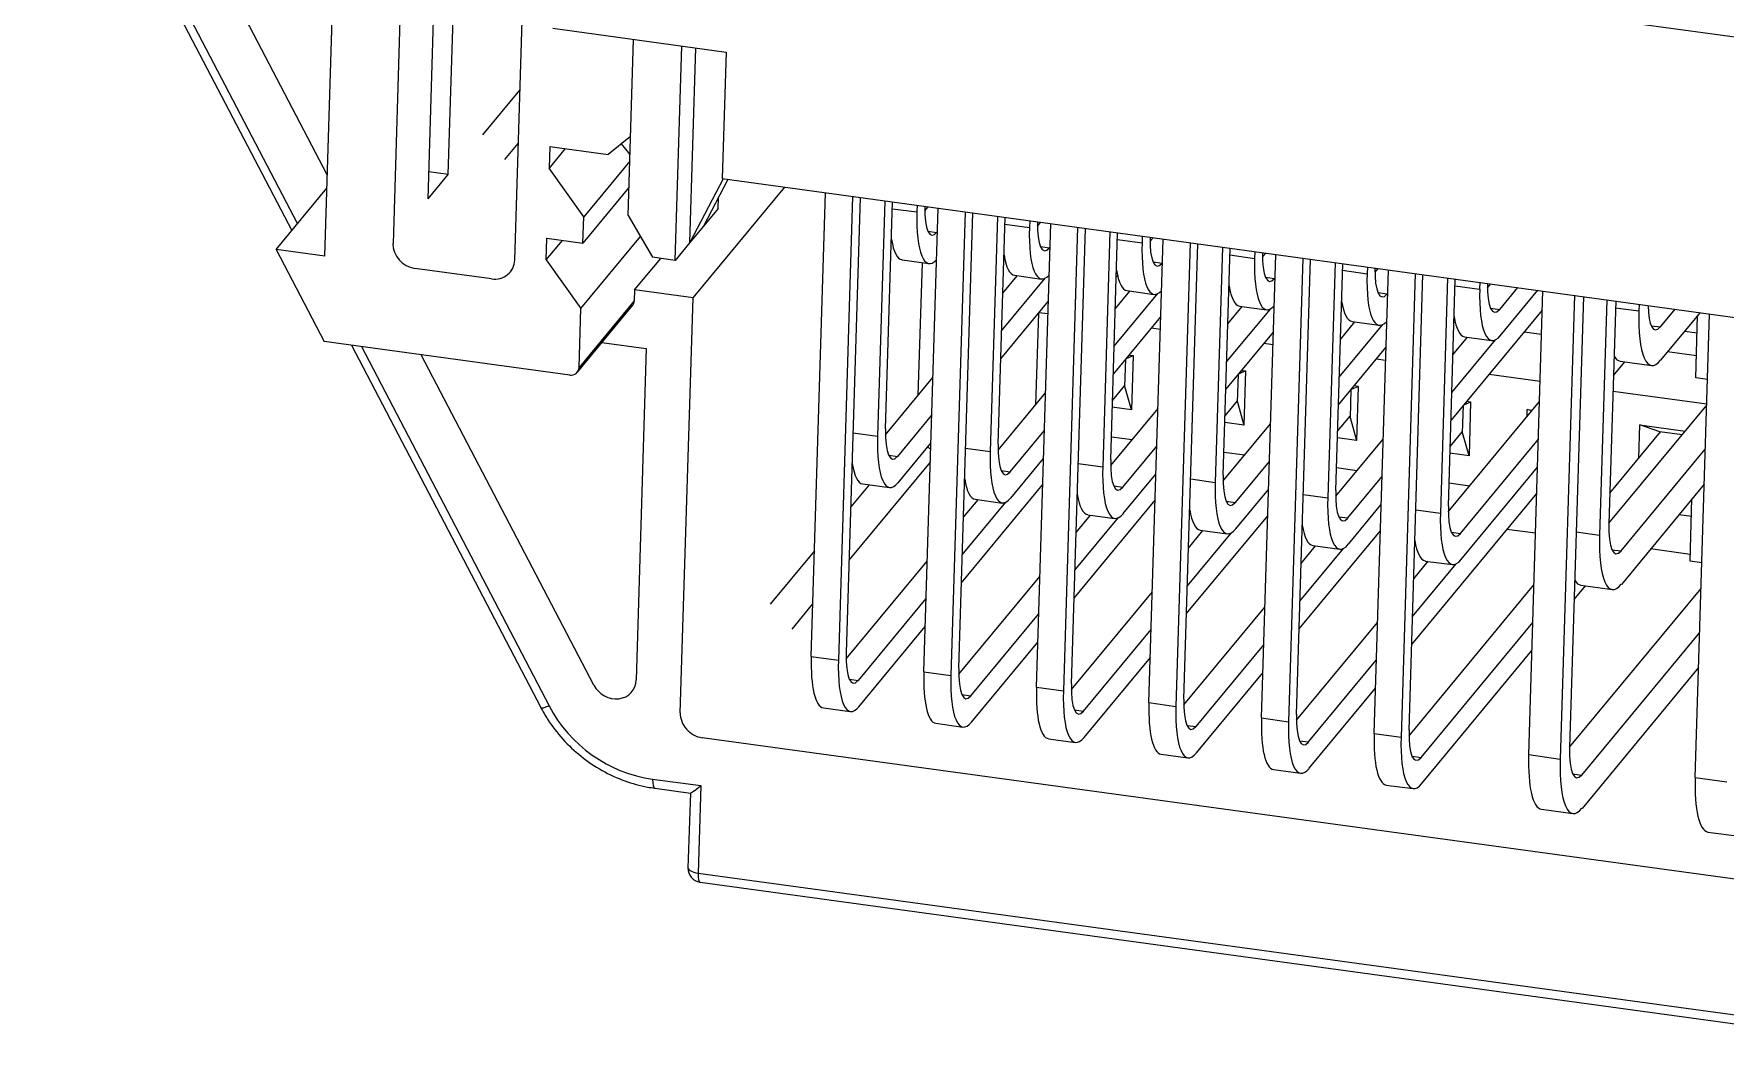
# Model space of a CAD drawing. Header units: millimetres. Extents: x 973 to 1237, y 285 to 472.
# Drawn here: x 1111.55 to 1122.34, y 331.05 to 337.58 of the extents above; entities that cross this region are included whole.
import ezdxf

# ---------------------------------------------------------------- set-up
doc = ezdxf.new("R2010")
doc.units = ezdxf.units.MM
for name, color, linetype, true_color in [('3', 7, 'Continuous', 0xffffff), ('6', 7, 'Continuous', 0xffffff), ('7', 7, 'Continuous', 0xffffff)]:
    doc.layers.add(name, color=color, linetype=linetype, true_color=true_color)

msp = doc.modelspace()

# ---------------------------------------------------------------- linework, layer by layer
at = {"layer": '3', "color": 7, "linetype": 'Continuous', "lineweight": 18}
for p, q in [((1114.064, 336.53), (1114.191, 340.641)), ((1113.967, 340.371), (1113.841, 336.246)), ((1111.548, 339.479), (1113.194, 336.328)), ((1113.405, 336.166), (1113.504, 339.371)), ((1114.193, 336.686), (1114.273, 339.292)), ((1113.421, 336.684), (1112.212, 339)), ((1114.665, 337.739), (1114.616, 336.14)), ((1115.356, 336.929), (1115.214, 336.814)), ((1114.841, 336.865), (1114.836, 336.726)), ((1114.94, 336.852), (1114.836, 336.726)), ((1114.841, 336.865), (1115.214, 336.814)), ((1114.193, 336.686), (1114.07, 336.703)), ((1115.058, 336.416), (1114.836, 336.726)), ((1115.352, 336.771), (1115.058, 336.416)), ((1113.095, 336.208), (1113.419, 336.599)), ((1114.064, 336.53), (1114.193, 336.686)), ((1115.346, 336.604), (1115.052, 336.248)), ((1115.756, 335.898), (1116.341, 336.605)), ((1115.052, 336.248), (1115.058, 336.416)), ((1114.818, 336.141), (1114.823, 336.28)), ((1114.818, 336.141), (1114.922, 336.266)), ((1114.823, 336.28), (1115.052, 336.248)), ((1115.04, 335.83), (1115.42, 336.29)), ((1113.095, 336.208), (1113.402, 335.621)), ((1113.405, 336.166), (1113.095, 336.208)), ((1115.382, 335.949), (1115.549, 336.151)), ((1114.468, 336.02), (1113.98, 336.087)), ((1114.818, 336.141), (1115.04, 335.83)), ((1117.193, 335.277), (1117.219, 336.123)), ((1115.382, 335.949), (1115.38, 335.879)), ((1115.756, 335.898), (1115.382, 335.949)), ((1118.466, 336.035), (1118.457, 336.036)), ((1119.184, 335.936), (1119.175, 335.938)), ((1115.017, 335.424), (1115.369, 335.849)), ((1115.028, 335.454), (1115.04, 335.83)), ((1115.674, 333.25), (1115.756, 335.898)), ((1119.903, 335.838), (1119.894, 335.839)), ((1117.96, 335.801), (1117.942, 335.216)), ((1118.02, 335.796), (1117.963, 335.803)), ((1120.621, 335.74), (1120.612, 335.741)), ((1121.169, 335.812), (1121.176, 335.811)), ((1122.155, 335.388), (1122.167, 335.786)), ((1114.969, 335.406), (1113.402, 335.621)), ((1115.174, 335.614), (1115.457, 335.575)), ((1118.738, 335.697), (1118.681, 335.705)), ((1121.171, 335.664), (1121.059, 335.68)), ((1122.085, 335.687), (1122.164, 335.676)), ((1113.575, 335.597), (1114.783, 333.284)), ((1115.122, 333.427), (1114.021, 335.536)), ((1115.457, 335.575), (1115.392, 333.46)), ((1118.512, 335.332), (1118.518, 335.508)), ((1118.521, 335.512), (1118.564, 335.531)), ((1118.539, 335.534), (1118.564, 335.531)), ((1118.564, 335.531), (1118.553, 335.185)), ((1119.457, 335.599), (1119.399, 335.607)), ((1120.175, 335.5), (1120.117, 335.508)), ((1122.159, 335.529), (1121.975, 335.554)), ((1119.23, 335.234), (1119.236, 335.41)), ((1119.282, 335.432), (1119.24, 335.414)), ((1119.258, 335.436), (1119.282, 335.432)), ((1119.282, 335.432), (1119.271, 335.087)), ((1121.162, 335.365), (1120.836, 335.41)), ((1118.506, 335.333), (1118.512, 335.332)), ((1118.553, 335.185), (1118.512, 335.332)), ((1119.954, 335.311), (1119.949, 335.136)), ((1119.958, 335.316), (1120, 335.334)), ((1120, 335.334), (1119.976, 335.337)), ((1120, 335.334), (1119.989, 334.988)), ((1122.225, 335.22), (1121.627, 335.302)), ((1122.23, 335.378), (1122.155, 335.388)), ((1118.553, 335.185), (1118.431, 335.202)), ((1119.225, 335.235), (1119.23, 335.234)), ((1119.23, 335.234), (1119.271, 335.087)), ((1120.667, 335.037), (1120.672, 335.213)), ((1120.676, 335.217), (1120.718, 335.236)), ((1120.694, 335.239), (1120.718, 335.236)), ((1120.718, 335.236), (1120.708, 334.89)), ((1121.079, 335.142), (1121.08, 335.186)), ((1121.108, 335.177), (1121.08, 335.186)), ((1121.08, 335.186), (1121.112, 335.182)), ((1119.271, 335.087), (1119.15, 335.103)), ((1119.949, 335.136), (1119.943, 335.137)), ((1119.949, 335.136), (1119.989, 334.988)), ((1121.792, 334.876), (1121.799, 335.088)), ((1121.799, 335.088), (1122.088, 335.048)), ((1121.925, 335.044), (1121.799, 335.088)), ((1118.425, 335.012), (1118.558, 334.994)), ((1119.989, 334.988), (1119.868, 335.005)), ((1120.661, 335.038), (1120.667, 335.037)), ((1120.708, 334.89), (1120.667, 335.037)), ((1122.068, 335.025), (1121.925, 335.044)), ((1121.925, 335.044), (1121.925, 335.036)), ((1119.144, 334.914), (1119.276, 334.896)), ((1120.708, 334.89), (1120.586, 334.907)), ((1119.862, 334.816), (1119.994, 334.797)), ((1120.58, 334.717), (1120.713, 334.699)), ((1121.133, 334.642), (1121.14, 334.641)), ((1122.119, 334.218), (1122.131, 334.616)), ((1122.049, 334.516), (1122.128, 334.505)), ((1121.132, 334.396), (1120.95, 334.421)), ((1122.12, 334.261), (1121.866, 334.296)), ((1122.194, 334.207), (1122.119, 334.218)), ((1123.973, 331.974), (1115.814, 333.091)), ((1115.511, 332.769), (1115.738, 332.737)), ((1115.738, 332.738), (1115.723, 332.261)), ((1115.801, 332.169), (1123.96, 331.052))]:
    msp.add_line(p, q, dxfattribs=at)
at = {"layer": '3', "color": 155, "linetype": 'Continuous', "lineweight": 13}
for p, q in [((1111.602, 339.49), (1113.23, 336.372)), ((1114.414, 336.94), (1114.65, 337.224)), ((1114.554, 336.781), (1114.639, 336.884)), ((1115.38, 335.879), (1115.028, 335.454)), ((1113.639, 335.588), (1114.837, 333.295)), ((1116.752, 334.224), (1117.27, 334.85)), ((1116.879, 334.706), (1116.762, 334.564)), ((1116.531, 334.285), (1116.248, 333.943)), ((1116.388, 333.784), (1116.52, 333.945)), ((1115.497, 332.827), (1115.804, 332.785)), ((1115.804, 332.785), (1115.787, 332.227)), ((1115.787, 332.227), (1123.947, 331.11))]:
    msp.add_line(p, q, dxfattribs=at)
at = {"layer": '3', "color": 7, "linetype": 'Continuous', "lineweight": 18}
msp.add_arc((1115.813, 332.258), 0.09, 178.2385, 262.2023, dxfattribs=at)
for centre, major_axis, ratio, start_param, end_param in [((1113.984, 336.227), (0.116, -0.096), 0.893504, 3.748668, 5.319464), ((1114.473, 336.16), (0.116, -0.096), 0.893504, 5.319464, 6.890261), ((1115.323, 335.887), (0.0462, -0.0383), 0.893504, 6.283174, 6.890261), ((1114.97, 335.462), (-0.0462, 0.0383), 0.893504, 2.177872, 3.748668), ((1117.33, 335.057), (0.116, -0.096), 0.893504, 4.786302, 4.934914), ((1115.249, 333.48), (-0.116, 0.096), 0.893504, 1.130995, 3.748668), ((1115.818, 333.231), (-0.116, 0.096), 0.893504, 0.607075, 2.177872), ((1115.83, 332.816), (0.0923, 0.0781), 0.062442, 3.197738, 4.377045)]:
    msp.add_ellipse(centre, major_axis=major_axis, ratio=ratio, start_param=start_param, end_param=end_param, dxfattribs=at)
at = {"layer": '3', "color": 155, "linetype": 'Continuous', "lineweight": 13}
for centre, major_axis, ratio, start_param, end_param in [((1114.863, 333.326), (0.0798, 0.0417), 0.19119, 3.141617, 4.285591), ((1115.52, 333.579), (0.624, -0.517), 0.893504, 4.272587, 5.319464), ((1115.523, 332.858), (0.0122, 0.0892), 0.256172, 1.962269, 3.14184), ((1115.813, 332.258), (-0.09, 0.0028), 0.368819, 0.000018, 1.291581), ((1115.813, 332.258), (-0.0122, -0.0892), 0.256172, 5.103862, 6.283159)]:
    msp.add_ellipse(centre, major_axis=major_axis, ratio=ratio, start_param=start_param, end_param=end_param, dxfattribs=at)
at = {"layer": '3', "color": 7, "linetype": 'Continuous', "lineweight": 18}
msp.add_open_spline([(1114.783, 333.284), (1114.797, 333.258), (1114.838, 333.188), (1114.921, 333.079), (1115.038, 332.969), (1115.173, 332.878), (1115.316, 332.813), (1115.431, 332.781), (1115.495, 332.771), (1115.511, 332.769)], degree=3, knots=[0, 0, 0, 0, 0.094141, 0.266439, 0.439036, 0.611813, 0.78469, 0.948169, 1, 1, 1, 1], dxfattribs=at)
at = {"layer": '6', "color": 7, "linetype": 'Continuous', "lineweight": 18}
for p, q in [((1115.006, 338.579), (1123.855, 337.367)), ((1114.861, 337.62), (1115.967, 337.468)), ((1115.341, 336.425), (1115.375, 337.549)), ((1115.641, 336.138), (1115.683, 337.507)), ((1115.735, 336.252), (1115.774, 337.495)), ((1115.967, 337.468), (1115.942, 336.66)), ((1115.353, 336.815), (1115.298, 336.882)), ((1115.948, 336.659), (1115.735, 336.252)), ((1115.978, 336.655), (1115.821, 336.356)), ((1115.942, 336.66), (1122.809, 335.719)), ((1115.916, 336.47), (1115.918, 336.541)), ((1115.341, 336.425), (1115.497, 336.158)), ((1115.916, 336.47), (1115.821, 336.356)), ((1115.821, 336.356), (1115.735, 336.252)), ((1115.641, 336.138), (1115.497, 336.158)), ((1115.735, 336.252), (1115.641, 336.138))]:
    msp.add_line(p, q, dxfattribs=at)
at = {"layer": '7', "color": 7, "linetype": 'Continuous', "lineweight": 18}
for p, q in [((1116.51, 333.61), (1116.601, 336.569)), ((1116.774, 336.546), (1116.683, 333.586)), ((1116.734, 333.632), (1116.823, 336.539)), ((1116.979, 336.518), (1116.933, 335.016)), ((1116.984, 335.062), (1117.029, 336.511)), ((1117.185, 336.49), (1117.184, 336.447)), ((1117.235, 336.455), (1117.255, 336.48)), ((1117.228, 333.512), (1117.319, 336.471)), ((1117.492, 336.448), (1117.401, 333.488)), ((1117.452, 333.534), (1117.541, 336.441)), ((1117.698, 336.419), (1117.652, 334.918)), ((1117.703, 334.964), (1117.747, 336.413)), ((1117.904, 336.391), (1117.902, 336.348)), ((1117.947, 333.413), (1118.038, 336.373)), ((1117.953, 336.357), (1117.974, 336.382)), ((1117.312, 336.317), (1117.315, 336.32)), ((1118.21, 336.349), (1118.119, 333.39)), ((1118.17, 333.435), (1118.26, 336.342)), ((1118.416, 336.321), (1118.37, 334.82)), ((1118.421, 334.865), (1118.465, 336.314)), ((1118.622, 336.293), (1118.621, 336.25)), ((1118.665, 333.315), (1118.756, 336.274)), ((1118.671, 336.258), (1118.692, 336.283)), ((1118.031, 336.219), (1118.033, 336.222)), ((1118.928, 336.251), (1118.837, 333.291)), ((1118.888, 333.337), (1118.978, 336.244)), ((1119.134, 336.223), (1119.088, 334.721)), ((1119.139, 334.767), (1119.184, 336.216)), ((1119.34, 336.194), (1119.339, 336.151)), ((1119.383, 333.217), (1119.474, 336.176)), ((1119.39, 336.16), (1119.41, 336.185)), ((1119.647, 336.152), (1119.556, 333.193)), ((1117.089, 336.141), (1117.261, 336.118)), ((1117.807, 336.043), (1117.979, 336.019)), ((1118.749, 336.12), (1118.751, 336.123)), ((1119.607, 333.239), (1119.696, 336.146)), ((1119.853, 336.124), (1119.806, 334.623)), ((1119.857, 334.669), (1119.902, 336.118)), ((1120.059, 336.096), (1120.057, 336.053)), ((1120.102, 333.118), (1120.193, 336.078)), ((1120.108, 336.062), (1120.128, 336.087)), ((1120.365, 336.054), (1120.274, 333.095)), ((1120.325, 333.14), (1120.414, 336.047)), ((1117.725, 335.688), (1118.003, 336.024)), ((1117.732, 335.929), (1117.825, 336.04)), ((1118.451, 335.831), (1118.543, 335.942)), ((1118.525, 335.945), (1118.697, 335.921)), ((1119.467, 336.022), (1119.47, 336.025)), ((1120.571, 336.026), (1120.525, 334.525)), ((1120.576, 334.57), (1120.62, 336.019)), ((1120.777, 335.998), (1120.775, 335.955)), ((1120.826, 335.963), (1120.847, 335.988)), ((1120.904, 335.825), (1121.019, 335.965)), ((1120.907, 335.657), (1121.147, 335.947)), ((1121.089, 332.983), (1121.18, 335.943)), ((1117.719, 335.51), (1118.022, 335.876)), ((1118.443, 335.59), (1118.721, 335.926)), ((1119.161, 335.491), (1119.44, 335.827)), ((1119.169, 335.732), (1119.261, 335.844)), ((1119.243, 335.846), (1119.416, 335.823)), ((1120.186, 335.924), (1120.188, 335.926)), ((1121.381, 335.915), (1121.29, 332.955)), ((1121.438, 335.907), (1121.35, 333.028)), ((1121.587, 335.887), (1121.54, 334.385)), ((1121.644, 335.879), (1121.601, 334.458)), ((1121.793, 335.859), (1121.791, 335.815)), ((1121.929, 335.713), (1122.023, 335.827)), ((1118.438, 335.411), (1118.741, 335.777)), ((1119.88, 335.393), (1120.158, 335.729)), ((1119.887, 335.634), (1119.979, 335.745)), ((1119.962, 335.748), (1120.134, 335.724)), ((1120.593, 335.116), (1121.176, 335.821)), ((1122.183, 335.805), (1121.93, 335.501)), ((1122.152, 332.837), (1122.243, 335.797)), ((1119.156, 335.313), (1119.459, 335.679)), ((1120.598, 335.295), (1120.876, 335.631)), ((1120.605, 335.535), (1120.698, 335.647)), ((1120.68, 335.649), (1120.852, 335.626)), ((1119.874, 335.215), (1120.177, 335.581)), ((1121.63, 335.403), (1121.702, 335.491)), ((1121.672, 335.495), (1121.873, 335.467)), ((1116.984, 335.025), (1117.286, 335.39)), ((1117.702, 334.927), (1118.004, 335.292)), ((1118.433, 335.244), (1118.512, 335.34)), ((1118.421, 334.828), (1118.723, 335.193)), ((1119.151, 335.146), (1119.231, 335.242)), ((1120.575, 334.533), (1121.158, 335.237)), ((1121.601, 334.46), (1122.225, 335.214)), ((1117.062, 334.887), (1117.279, 335.149)), ((1119.139, 334.73), (1119.441, 335.095)), ((1119.869, 335.047), (1119.949, 335.144)), ((1117.065, 334.719), (1117.273, 334.971)), ((1117.78, 334.789), (1117.997, 335.051)), ((1119.857, 334.632), (1120.159, 334.997)), ((1120.587, 334.949), (1120.667, 335.045)), ((1120.653, 334.395), (1121.151, 334.996)), ((1121.607, 334.652), (1121.931, 335.043)), ((1117.783, 334.621), (1117.992, 334.873)), ((1118.498, 334.69), (1118.715, 334.953)), ((1121.678, 334.283), (1122.216, 334.933)), ((1118.501, 334.522), (1118.71, 334.774)), ((1119.217, 334.592), (1119.434, 334.854)), ((1119.935, 334.494), (1120.152, 334.756)), ((1120.656, 334.227), (1121.145, 334.818)), ((1116.838, 334.711), (1117.01, 334.688)), ((1117.469, 334.08), (1117.986, 334.705)), ((1119.22, 334.424), (1119.428, 334.676)), ((1120.342, 333.686), (1121.14, 334.65)), ((1122.209, 334.71), (1121.68, 334.07)), ((1117.474, 334.258), (1117.752, 334.594)), ((1117.482, 334.499), (1117.574, 334.61)), ((1117.556, 334.613), (1117.728, 334.589)), ((1118.187, 333.981), (1118.705, 334.607)), ((1119.938, 334.326), (1120.146, 334.578)), ((1118.192, 334.16), (1118.47, 334.496)), ((1118.2, 334.401), (1118.292, 334.512)), ((1118.274, 334.514), (1118.447, 334.491)), ((1118.905, 333.883), (1119.423, 334.508)), ((1118.911, 334.061), (1119.189, 334.397)), ((1118.918, 334.302), (1119.01, 334.414)), ((1118.993, 334.416), (1119.165, 334.393)), ((1119.623, 333.785), (1120.141, 334.41)), ((1119.636, 334.204), (1119.729, 334.315)), ((1119.711, 334.318), (1119.883, 334.294)), ((1116.733, 333.595), (1117.25, 334.219)), ((1119.629, 333.963), (1119.907, 334.299)), ((1120.355, 334.105), (1120.447, 334.217)), ((1120.429, 334.219), (1120.602, 334.196)), ((1117.452, 333.497), (1117.968, 334.121)), ((1120.347, 333.865), (1120.625, 334.201)), ((1118.17, 333.398), (1118.687, 334.023)), ((1120.325, 333.103), (1121.122, 334.066)), ((1121.35, 333.03), (1122.189, 334.043)), ((1121.379, 333.973), (1121.451, 334.061)), ((1121.421, 334.065), (1121.622, 334.037)), ((1116.811, 333.457), (1117.243, 333.979)), ((1118.888, 333.3), (1119.405, 333.924)), ((1116.814, 333.289), (1117.237, 333.8)), ((1117.529, 333.359), (1117.961, 333.88)), ((1118.247, 333.26), (1118.679, 333.782)), ((1119.606, 333.202), (1120.123, 333.826)), ((1120.402, 332.965), (1121.115, 333.826)), ((1117.532, 333.191), (1117.956, 333.702)), ((1118.966, 333.162), (1119.398, 333.684)), ((1121.427, 332.853), (1122.18, 333.762)), ((1118.251, 333.092), (1118.674, 333.604)), ((1119.684, 333.064), (1120.116, 333.585)), ((1120.405, 332.797), (1121.109, 333.647)), ((1118.969, 332.994), (1119.392, 333.505)), ((1122.173, 333.539), (1121.429, 332.64)), ((1119.687, 332.896), (1120.11, 333.407)), ((1116.587, 333.281), (1116.759, 333.258)), ((1117.305, 333.183), (1117.478, 333.159)), ((1118.024, 333.084), (1118.196, 333.061)), ((1118.742, 332.986), (1118.914, 332.962)), ((1119.46, 332.888), (1119.632, 332.864)), ((1120.178, 332.789), (1120.351, 332.766)), ((1121.17, 332.635), (1121.371, 332.607)), ((1122.233, 332.489), (1122.434, 332.462))]:
    msp.add_line(p, q, dxfattribs=at)
at = {"layer": '7', "color": 155, "linetype": 'Continuous', "lineweight": 13}
for p, q in [((1117.028, 336.468), (1117.184, 336.447)), ((1117.746, 336.37), (1117.902, 336.348)), ((1117.254, 336.325), (1117.312, 336.317)), ((1118.464, 336.271), (1118.621, 336.25)), ((1117.973, 336.227), (1118.031, 336.219)), ((1119.182, 336.173), (1119.339, 336.151)), ((1118.691, 336.128), (1118.749, 336.12)), ((1119.901, 336.075), (1120.057, 336.053)), ((1119.409, 336.03), (1119.467, 336.022)), ((1120.619, 335.976), (1120.775, 335.955)), ((1120.127, 335.932), (1120.186, 335.924)), ((1120.846, 335.833), (1120.904, 335.825)), ((1121.643, 335.836), (1121.791, 335.815)), ((1121.871, 335.721), (1121.929, 335.713)), ((1116.777, 335.038), (1116.933, 335.016)), ((1117.004, 334.895), (1117.062, 334.887)), ((1117.495, 334.94), (1117.652, 334.918)), ((1117.722, 334.797), (1117.78, 334.789)), ((1118.213, 334.841), (1118.37, 334.82)), ((1118.44, 334.698), (1118.498, 334.69)), ((1118.932, 334.743), (1119.088, 334.721)), ((1119.65, 334.644), (1119.806, 334.623)), ((1119.158, 334.6), (1119.217, 334.592)), ((1120.368, 334.546), (1120.525, 334.525)), ((1119.877, 334.502), (1119.935, 334.494)), ((1120.595, 334.403), (1120.653, 334.395)), ((1121.392, 334.406), (1121.54, 334.385)), ((1121.62, 334.291), (1121.678, 334.283)), ((1116.51, 333.61), (1116.683, 333.586)), ((1116.753, 333.465), (1116.811, 333.457)), ((1117.228, 333.512), (1117.401, 333.488)), ((1117.471, 333.367), (1117.529, 333.359)), ((1117.947, 333.413), (1118.119, 333.39)), ((1118.189, 333.268), (1118.247, 333.26)), ((1118.665, 333.315), (1118.837, 333.291)), ((1118.908, 333.17), (1118.966, 333.162)), ((1119.383, 333.217), (1119.556, 333.193)), ((1119.626, 333.072), (1119.684, 333.064)), ((1120.102, 333.118), (1120.274, 333.095)), ((1120.344, 332.973), (1120.402, 332.965)), ((1121.089, 332.983), (1121.29, 332.955)), ((1121.369, 332.861), (1121.427, 332.853)), ((1122.152, 332.837), (1122.353, 332.81))]:
    msp.add_line(p, q, dxfattribs=at)
at = {"layer": '7', "color": 7, "linetype": 'Continuous', "lineweight": 18}
for centre, major_axis, start_param, end_param in [((1117.321, 336.596), (-0.041, -0.297), 5.137389, 6.674658), ((1117.33, 336.623), (0.069, 0.505), 1.962269, 3.490114), ((1118.039, 336.497), (-0.041, -0.297), 5.137389, 6.674658), ((1117.158, 336.647), (-0.069, -0.505), 5.584673, 6.283161), ((1118.048, 336.525), (0.069, 0.505), 1.962269, 3.490114), ((1118.758, 336.399), (-0.041, -0.297), 5.137389, 6.674658), ((1117.876, 336.548), (-0.069, -0.505), 5.584673, 6.283161), ((1118.767, 336.426), (0.069, 0.505), 1.962269, 3.490114), ((1119.485, 336.328), (0.069, 0.505), 1.962269, 3.490114), ((1119.476, 336.301), (-0.041, -0.297), 5.137389, 6.674658), ((1118.594, 336.45), (-0.069, -0.505), 5.584673, 6.283161), ((1120.203, 336.229), (0.069, 0.505), 1.962269, 3.490114), ((1120.194, 336.202), (-0.041, -0.297), 5.137389, 6.674658), ((1119.313, 336.351), (-0.069, -0.505), 5.584673, 6.283161), ((1120.922, 336.131), (0.069, 0.505), 1.962269, 3.533066), ((1120.912, 336.104), (-0.041, -0.297), 5.137389, 6.674658), ((1120.031, 336.253), (-0.069, -0.505), 5.584673, 6.283161), ((1121.937, 335.992), (-0.041, -0.297), 5.242166, 6.674658), ((1120.749, 336.155), (-0.069, -0.505), 5.584673, 6.283161), ((1121.946, 336.002), (0.073, 0.535), 1.962269, 3.533066), ((1121.745, 336.03), (-0.073, -0.535), 5.975458, 6.283162), ((1117.079, 335.193), (0.069, 0.505), 1.962269, 3.533066), ((1117.07, 335.166), (-0.041, -0.297), 5.103862, 6.674658), ((1117.789, 335.067), (-0.041, -0.297), 5.103862, 6.674658), ((1117.798, 335.095), (0.069, 0.505), 1.962269, 3.533066), ((1118.507, 334.969), (-0.041, -0.297), 5.103862, 6.674658), ((1116.907, 335.216), (-0.069, -0.505), 5.584673, 6.283161), ((1118.516, 334.996), (0.069, 0.505), 1.962269, 3.533066), ((1119.225, 334.871), (-0.041, -0.297), 5.103862, 6.674658), ((1117.625, 335.118), (-0.069, -0.505), 5.584673, 6.283161), ((1118.344, 335.02), (-0.069, -0.505), 5.584673, 6.283161), ((1119.234, 334.898), (0.069, 0.505), 1.962269, 3.533066), ((1119.943, 334.772), (-0.041, -0.297), 5.103862, 6.674658), ((1119.062, 334.921), (-0.069, -0.505), 5.584673, 6.283161), ((1119.952, 334.799), (0.069, 0.505), 1.962269, 3.533066), ((1120.662, 334.674), (-0.041, -0.297), 5.103862, 6.674658), ((1119.78, 334.823), (-0.069, -0.505), 5.584673, 6.283161), ((1120.671, 334.701), (0.069, 0.505), 1.962269, 3.533066), ((1121.687, 334.562), (-0.041, -0.297), 5.103862, 6.674658), ((1120.498, 334.725), (-0.069, -0.505), 5.584673, 6.283161), ((1121.695, 334.572), (0.073, 0.535), 1.962269, 3.533066), ((1121.494, 334.6), (-0.073, -0.535), 5.975458, 6.283162), ((1116.656, 333.786), (-0.069, -0.505), 5.103862, 6.283162), ((1116.829, 333.763), (0.069, 0.505), 1.962269, 3.533066), ((1116.819, 333.736), (-0.041, -0.297), 5.103862, 6.674658), ((1117.374, 333.688), (-0.069, -0.505), 5.103862, 6.283162), ((1117.547, 333.664), (0.069, 0.505), 1.962269, 3.533066), ((1117.538, 333.637), (-0.041, -0.297), 5.103862, 6.674658), ((1118.093, 333.59), (-0.069, -0.505), 5.103862, 6.283162), ((1118.265, 333.566), (0.069, 0.505), 1.962269, 3.533066), ((1118.256, 333.539), (-0.041, -0.297), 5.103862, 6.674658), ((1118.811, 333.491), (-0.069, -0.505), 5.103862, 6.283162), ((1118.983, 333.468), (0.069, 0.505), 1.962269, 3.533066), ((1118.974, 333.441), (-0.041, -0.297), 5.103862, 6.674658), ((1119.693, 333.342), (-0.041, -0.297), 5.103862, 6.674658), ((1119.529, 333.393), (-0.069, -0.505), 5.103862, 6.283162), ((1119.702, 333.369), (0.069, 0.505), 1.962269, 3.533066), ((1120.411, 333.244), (-0.041, -0.297), 5.103862, 6.674658), ((1120.248, 333.295), (-0.069, -0.505), 5.103862, 6.283162), ((1120.42, 333.271), (0.069, 0.505), 1.962269, 3.533066), ((1121.436, 333.132), (-0.041, -0.297), 5.103862, 6.674658), ((1121.243, 333.17), (-0.073, -0.535), 5.103862, 6.283161), ((1121.444, 333.142), (0.073, 0.535), 1.962269, 3.533066), ((1122.306, 333.024), (-0.073, -0.535), 5.103862, 6.283161)]:
    msp.add_ellipse(centre, major_axis=major_axis, ratio=0.256172, start_param=start_param, end_param=end_param, dxfattribs=at)

doc.saveas('drawing.dxf')
